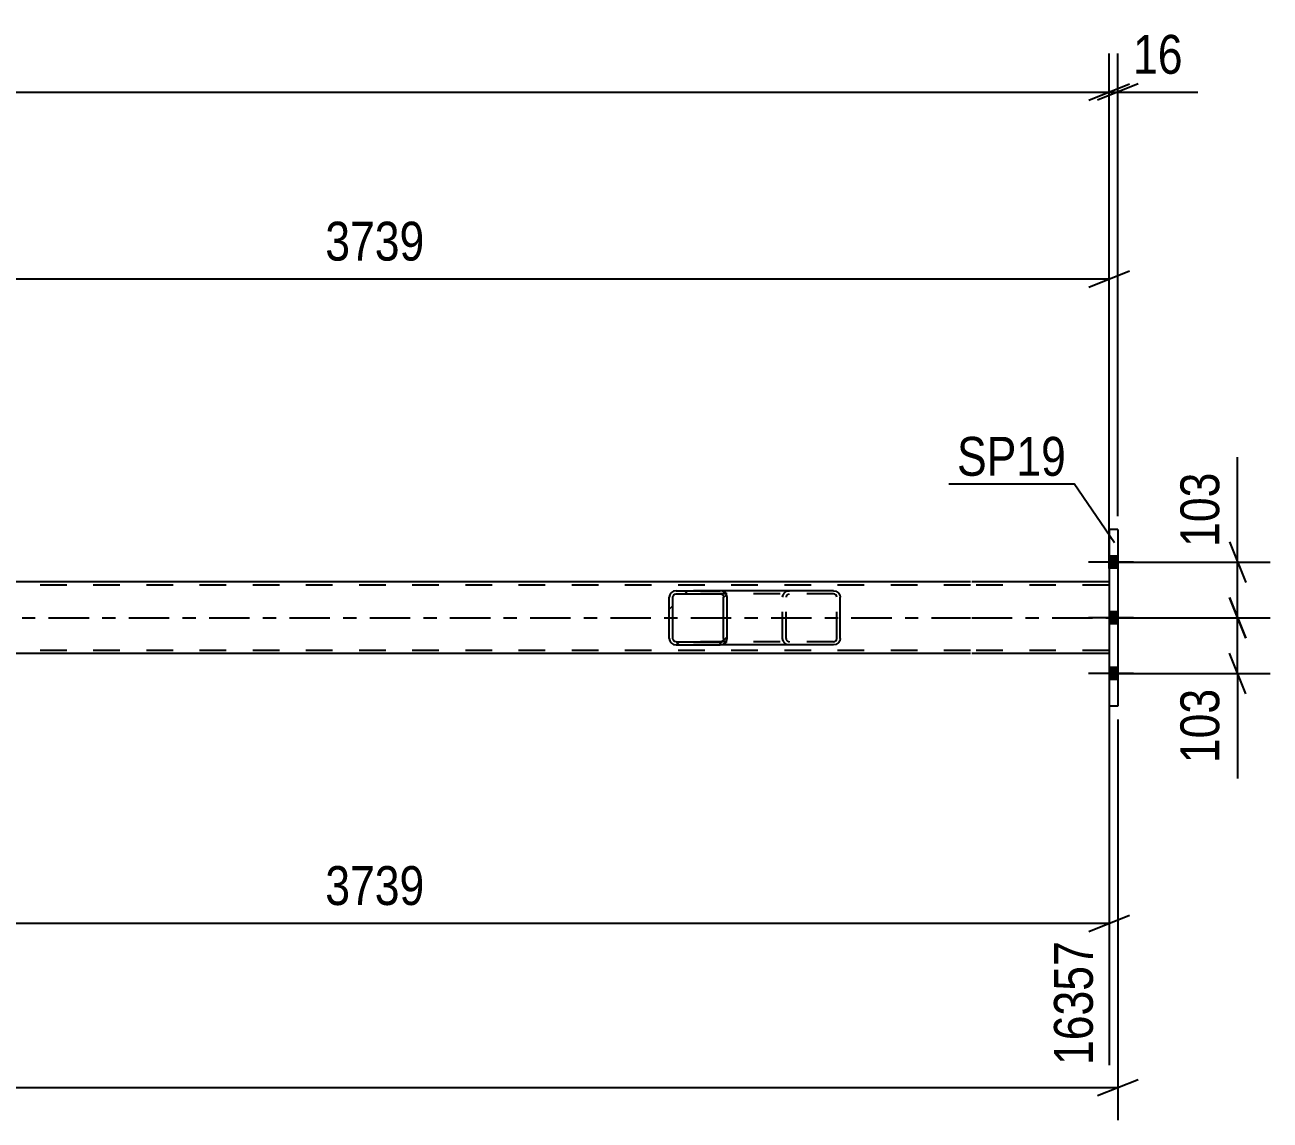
# Model space of a CAD drawing. Header units: millimetres. Extents: x -78 to 763, y -436 to 158.
# Drawn here: x 554.1 to 645.9, y -261.8 to -181.1 of the extents above; entities that cross this region are included whole.
import ezdxf

# ---------------------------------------------------------------- set-up
doc = ezdxf.new("R2010")
doc.units = ezdxf.units.MM
doc.linetypes.add('DXK_LINE_DOT2', pattern=[3.9198, 1.9599, -1.9599])
doc.linetypes.add('DXK_LINE_DOT3', pattern=[5.9187, 2.979, -0.9799, 0.9799, -0.9799])
doc.styles.add('Arial Narrow', font='ARIALN.TTF', dxfattribs={"height": 0.2})

# ---------------------------------------------------------------- blocks, each defined once
blk = doc.blocks.new('Part-814184979-5365 - 5260')
at = {"linetype": 'Continuous'}
h = blk.add_hatch(dxfattribs=at)
h.set_pattern_fill('', scale=0.7, style=0, pattern_type=0)
h.set_pattern_definition([(45, (605.8451, -223.1343), (-1.57154, 1.57154), [])])
h.paths.add_polyline_path([(605.884, -223.318), (605.845, -223.134), (605.734, -222.979), (605.569, -222.875), (605.373, -222.838), (602.138, -222.838), (601.943, -222.875), (601.777, -222.979), (601.666, -223.134), (601.627, -223.318), (601.627, -226.358), (601.666, -226.542), (601.777, -226.697), (601.943, -226.801), (602.138, -226.838), (605.373, -226.838), (605.569, -226.801), (605.734, -226.697), (605.845, -226.542), (605.884, -226.358)])
h.paths.add_polyline_path([(605.609, -226.45), (605.554, -226.528), (605.471, -226.58), (605.373, -226.598), (602.138, -226.598), (602.04, -226.58), (601.958, -226.528), (601.902, -226.45), (601.883, -226.358), (601.883, -223.318), (601.902, -223.226), (601.958, -223.148), (602.04, -223.096), (602.138, -223.078), (605.373, -223.078), (605.471, -223.096), (605.554, -223.148), (605.609, -223.226), (605.629, -223.318), (605.629, -226.358)])
at = {"color": 2, "linetype": 'Continuous'}
for p, q in [((602.138, -222.838), (601.943, -222.875)), ((601.958, -223.148), (602.04, -223.096)), ((602.04, -223.096), (602.138, -223.078)), ((602.138, -222.838), (605.373, -222.838)), ((602.138, -223.078), (605.373, -223.078)), ((613.723, -222.838), (605.373, -222.838)), ((605.569, -222.875), (605.373, -222.838)), ((605.373, -223.078), (605.471, -223.096)), ((605.471, -223.096), (605.554, -223.148)), ((613.723, -222.838), (613.918, -222.875)), ((601.666, -223.134), (601.627, -223.318)), ((601.627, -226.358), (601.627, -223.318)), ((601.883, -223.318), (601.902, -223.226)), ((601.883, -226.358), (601.883, -223.318)), ((601.902, -223.226), (601.958, -223.148)), ((605.554, -223.148), (605.609, -223.226)), ((605.609, -223.226), (605.629, -223.318)), ((605.629, -226.358), (605.629, -223.318)), ((605.884, -223.318), (605.845, -223.134)), ((605.884, -226.358), (605.884, -223.318)), ((614.194, -223.134), (614.233, -223.318)), ((614.233, -226.358), (614.233, -223.318)), ((601.627, -226.358), (601.666, -226.542)), ((601.902, -226.45), (601.883, -226.358)), ((601.958, -226.528), (601.902, -226.45)), ((602.04, -226.58), (601.958, -226.528)), ((602.138, -226.598), (602.04, -226.58)), ((602.138, -226.598), (605.373, -226.598)), ((605.471, -226.58), (605.373, -226.598)), ((605.554, -226.528), (605.471, -226.58)), ((605.609, -226.45), (605.554, -226.528)), ((605.629, -226.358), (605.609, -226.45)), ((605.845, -226.542), (605.884, -226.358)), ((614.233, -226.358), (614.194, -226.542)), ((601.943, -226.801), (602.138, -226.838)), ((602.138, -226.838), (605.373, -226.838)), ((605.373, -226.838), (605.569, -226.801)), ((613.723, -226.838), (605.373, -226.838)), ((613.918, -226.801), (613.723, -226.838))]:
    blk.add_line(p, q, dxfattribs=at)
at = {"color": 7, "linetype": 'DXK_LINE_DOT2'}
for p, q in [((605.373, -222.838), (602.138, -222.838)), ((613.723, -223.078), (602.138, -223.078)), ((610.292, -222.875), (610.487, -222.838)), ((610.329, -223.134), (610.39, -223.096)), ((610.39, -223.096), (610.487, -223.078)), ((613.82, -223.096), (613.723, -223.078)), ((613.903, -223.148), (613.82, -223.096)), ((609.977, -223.318), (610.016, -223.134)), ((609.977, -226.358), (609.977, -223.318)), ((610.251, -223.226), (610.232, -223.318)), ((610.232, -226.358), (610.232, -223.318)), ((610.307, -223.148), (610.251, -223.226)), ((610.307, -223.148), (610.329, -223.134)), ((613.959, -223.226), (613.903, -223.148)), ((613.978, -223.318), (613.959, -223.226)), ((613.978, -226.358), (613.978, -223.318)), ((613.723, -226.598), (602.138, -226.598)), ((610.016, -226.542), (609.977, -226.358)), ((610.232, -226.358), (610.251, -226.45)), ((610.251, -226.45), (610.307, -226.528)), ((610.307, -226.528), (610.329, -226.542)), ((610.329, -226.542), (610.39, -226.58)), ((610.39, -226.58), (610.487, -226.598)), ((613.723, -226.598), (613.82, -226.58)), ((613.82, -226.58), (613.903, -226.528)), ((613.903, -226.528), (613.959, -226.45)), ((613.959, -226.45), (613.978, -226.358)), ((605.373, -226.838), (602.138, -226.838)), ((610.487, -226.838), (610.292, -226.801))]:
    blk.add_line(p, q, dxfattribs=at)
at = {"color": 2, "linetype": 'Continuous'}
for centre, start, end in [((602.119, -223.339), 110.75831, 155.68003), ((605.393, -223.339), 24.31997, 69.24169), ((613.742, -223.339), 24.31996, 69.24169), ((602.119, -226.337), 204.31997, 249.24169), ((605.393, -226.337), 290.75831, 335.68003), ((613.742, -226.337), 290.75831, 335.68004)]:
    blk.add_arc(centre, 0.496, start, end, dxfattribs=at)
at = {"color": 7, "linetype": 'DXK_LINE_DOT2'}
for centre, start, end in [((610.468, -223.339), 110.75831, 155.68004), ((610.468, -226.337), 204.31996, 249.24169)]:
    blk.add_arc(centre, 0.496, start, end, dxfattribs=at)
blk = doc.blocks.new('Part-814184979-5425 - 5260')
at = {"color": 2, "linetype": 'Continuous'}
for p, q in [((634.693, -218.338), (634.053, -218.338)), ((634.053, -218.338), (634.053, -231.338)), ((634.693, -218.338), (634.693, -231.338)), ((634.693, -231.338), (634.053, -231.338))]:
    blk.add_line(p, q, dxfattribs=at)
blk = doc.blocks.new('Part-814184979-5479 - 5260')
at = {"color": 7, "linetype": 'DXK_LINE_DOT2'}
for p, q in [((623.833, -222.438), (46.851, -222.438)), ((634.053, -222.438), (623.933, -222.438)), ((634.053, -222.198), (634.053, -227.478)), ((623.833, -227.238), (46.851, -227.238)), ((634.053, -227.238), (623.933, -227.238))]:
    blk.add_line(p, q, dxfattribs=at)
at = {"color": 2, "linetype": 'Continuous'}
for p, q in [((623.833, -222.198), (530.982, -222.198)), ((634.053, -222.198), (623.933, -222.198)), ((623.833, -227.478), (530.982, -227.478)), ((634.053, -227.478), (623.933, -227.478))]:
    blk.add_line(p, q, dxfattribs=at)
at = {"color": 7, "linetype": 'DXK_LINE_DOT3'}
for p, q in [((46.851, -224.838), (623.833, -224.838)), ((623.933, -224.838), (634.053, -224.838))]:
    blk.add_line(p, q, dxfattribs=at)
blk = doc.blocks.new('Bolt-814184979-5527 - 5260')
at = {"linetype": 'Continuous'}
for points in [[(634.693, -221.178), (634.693, -220.298), (634.053, -220.298), (634.053, -221.178)], [(634.693, -221.178), (634.693, -220.298), (634.053, -220.298), (634.053, -221.178)], [(634.693, -221.178), (634.693, -220.298), (634.053, -220.298), (634.053, -221.178)], [(634.693, -225.278), (634.693, -224.398), (634.053, -224.398), (634.053, -225.278)], [(634.693, -225.278), (634.693, -224.398), (634.053, -224.398), (634.053, -225.278)], [(634.693, -229.378), (634.693, -228.498), (634.053, -228.498), (634.053, -229.378)], [(634.693, -229.378), (634.693, -228.498), (634.053, -228.498), (634.053, -229.378)], [(634.693, -229.378), (634.693, -228.498), (634.053, -228.498), (634.053, -229.378)]]:
    blk.add_hatch(color=1, dxfattribs=at).paths.add_polyline_path(points)
at = {"color": 1, "linetype": 'Continuous'}
for p, q in [((634.693, -220.298), (634.053, -220.298)), ((634.693, -220.298), (634.053, -220.298)), ((634.693, -220.298), (634.053, -220.298)), ((635.853, -220.738), (632.533, -220.738)), ((635.853, -220.738), (632.533, -220.738)), ((635.853, -220.738), (632.533, -220.738)), ((634.693, -221.178), (634.053, -221.178)), ((634.693, -221.178), (634.053, -221.178)), ((634.693, -221.178), (634.053, -221.178)), ((635.853, -224.838), (632.533, -224.838)), ((635.853, -224.838), (632.533, -224.838)), ((634.693, -224.398), (634.053, -224.398)), ((634.693, -224.398), (634.053, -224.398)), ((634.693, -225.278), (634.053, -225.278)), ((634.693, -225.278), (634.053, -225.278)), ((634.693, -228.498), (634.053, -228.498)), ((634.693, -228.498), (634.053, -228.498)), ((634.693, -228.498), (634.053, -228.498)), ((635.853, -228.938), (632.533, -228.938)), ((635.853, -228.938), (632.533, -228.938)), ((635.853, -228.938), (632.533, -228.938)), ((634.693, -229.378), (634.053, -229.378)), ((634.693, -229.378), (634.053, -229.378)), ((634.693, -229.378), (634.053, -229.378))]:
    blk.add_line(p, q, dxfattribs=at)
blk = doc.blocks.new('StraightDimension-814184979-9143 - 5260')
at = {"color": 7, "linetype": 'Continuous'}
for p, q in [((643.523, -220.738), (643.523, -213.004)), ((643.523, -220.738), (643.523, -213.004)), ((642.923, -219.238), (644.123, -222.238)), ((634.293, -220.738), (645.923, -220.738)), ((643.523, -224.838), (643.523, -220.738)), ((644.123, -226.338), (642.923, -223.338)), ((634.293, -224.838), (645.923, -224.838))]:
    blk.add_line(p, q, dxfattribs=at)
at = {"color": 0}
blk.add_wipeout([(642.773, -213.529), (638.573, -213.529), (638.573, -220.213), (642.773, -220.213)], dxfattribs=at)
at = {"color": 3, "style": 'Arial Narrow'}
blk.add_text('103', height=2.8633, rotation=90.00021, dxfattribs=at).set_placement((642.173, -219.613))
blk = doc.blocks.new('StraightDimension-814184979-9141 - 5260')
at = {"color": 7, "linetype": 'Continuous'}
for p, q in [((642.923, -223.338), (644.123, -226.338)), ((634.293, -224.838), (645.923, -224.838)), ((643.523, -228.938), (643.523, -224.838)), ((644.123, -230.438), (642.923, -227.438)), ((634.293, -228.938), (645.923, -228.938)), ((643.523, -228.938), (643.523, -236.672)), ((643.523, -228.938), (643.523, -236.672))]:
    blk.add_line(p, q, dxfattribs=at)
at = {"color": 0}
blk.add_wipeout([(642.773, -229.463), (638.573, -229.463), (638.573, -236.147), (642.773, -236.147)], dxfattribs=at)
at = {"color": 3, "style": 'Arial Narrow'}
blk.add_text('103', height=2.8633, rotation=90.00021, dxfattribs=at).set_placement((642.173, -235.547))
blk = doc.blocks.new('StraightDimension-814184979-5656 - 5260')
at = {"color": 7, "linetype": 'Continuous'}
for p, q in [((634.693, -232.338), (634.693, -261.849)), ((633.193, -260.049), (636.193, -258.849)), ((35.991, -259.449), (634.693, -259.449))]:
    blk.add_line(p, q, dxfattribs=at)
blk = doc.blocks.new('StraightDimension-814184979-5737 - 5260')
at = {"color": 7, "linetype": 'Continuous'}
for p, q in [((525.782, -212.798), (525.782, -197.016)), ((634.053, -221.198), (634.053, -197.016)), ((527.282, -199.266), (524.282, -200.466)), ((525.782, -199.866), (634.053, -199.866)), ((632.553, -200.466), (635.553, -199.266))]:
    blk.add_line(p, q, dxfattribs=at)
at = {"color": 0}
blk.add_wipeout([(584.174, -199.116), (584.174, -194.916), (575.661, -194.916), (575.661, -199.116)], dxfattribs=at)
at = {"color": 3, "style": 'Arial Narrow'}
blk.add_text('3739', height=2.8633, dxfattribs=at).set_placement((576.261, -198.516))
blk = doc.blocks.new('StraightDimension-814184979-9178 - 5260')
at = {"color": 7, "linetype": 'Continuous'}
for p, q in [((634.053, -217.338), (634.053, -183.25)), ((634.693, -217.338), (634.693, -183.25)), ((632.553, -186.7), (635.553, -185.5)), ((636.193, -185.5), (633.193, -186.7)), ((634.053, -186.1), (634.693, -186.1)), ((634.693, -186.1), (640.6, -186.1)), ((634.693, -186.1), (640.6, -186.1))]:
    blk.add_line(p, q, dxfattribs=at)
at = {"color": 0}
blk.add_wipeout([(640.075, -185.35), (640.075, -181.15), (635.218, -181.15), (635.218, -185.35)], dxfattribs=at)
at = {"color": 3, "style": 'Arial Narrow'}
blk.add_text('16', height=2.8633, dxfattribs=at).set_placement((635.818, -184.75))
blk = doc.blocks.new('StraightDimension-814184979-9179 - 5260')
at = {"color": 7, "linetype": 'Continuous'}
for p, q in [((634.053, -217.338), (634.053, -183.25)), ((36.631, -186.1), (634.053, -186.1)), ((632.553, -186.7), (635.553, -185.5))]:
    blk.add_line(p, q, dxfattribs=at)
blk = doc.blocks.new('StraightDimension-814184979-12868 - 5260')
at = {"color": 7, "linetype": 'Continuous'}
for p, q in [((634.053, -228.478), (634.053, -257.79)), ((525.782, -236.878), (525.782, -257.79)), ((527.282, -246.749), (524.282, -247.949)), ((632.553, -247.949), (635.553, -246.749)), ((525.782, -247.349), (634.053, -247.349))]:
    blk.add_line(p, q, dxfattribs=at)
at = {"color": 0}
blk.add_wipeout([(584.174, -246.599), (584.174, -242.399), (575.661, -242.399), (575.661, -246.599)], dxfattribs=at)
at = {"color": 3, "style": 'Arial Narrow'}
blk.add_text('3739', height=2.8633, dxfattribs=at).set_placement((576.261, -245.999))
at = {"color": 0, "linetype": 'Continuous'}
blk.add_wipeout([(633.453, -248.049), (629.253, -248.049), (629.253, -258.39), (633.453, -258.39)], dxfattribs=at)
at = {"color": 3, "linetype": 'Continuous', "style": 'Arial Narrow'}
blk.add_text('16357', height=2.8633, rotation=90.00021, dxfattribs=at).set_placement((632.853, -257.79))
blk = doc.blocks.new('Mark-814184979-5421 - 5260')
at = {"color": 30, "linetype": 'Continuous'}
for p in [(622.239, -214.971), (634.462, -219.303)]:
    blk.add_line(p, (631.478, -214.971), dxfattribs=at)
at = {"color": 0}
blk.add_wipeout([(630.878, -214.371), (630.878, -211.371), (622.839, -211.371), (622.839, -214.371)], dxfattribs=at)
blk.add_wipeout([(630.878, -214.371), (630.878, -211.371), (622.839, -211.371), (622.839, -214.371)], dxfattribs=at)
at = {"color": 3, "style": 'Arial Narrow'}
blk.add_text('SP19', height=2.8633, dxfattribs=at).set_placement((622.839, -214.371))

msp = doc.modelspace()

# ---------------------------------------------------------------- block references
for name in ['Part-814184979-5425 - 5260', 'Bolt-814184979-5527 - 5260', 'Part-814184979-5479 - 5260', 'Part-814184979-5365 - 5260']:
    msp.add_blockref(name, (0, 0))

# ---------------------------------------------------------------- next in the draw order: block references
msp.add_blockref('StraightDimension-814184979-9143 - 5260', (0, 0))

# ---------------------------------------------------------------- next in the draw order: block references
for name in ['StraightDimension-814184979-5737 - 5260', 'StraightDimension-814184979-9141 - 5260']:
    msp.add_blockref(name, (0, 0))

# ---------------------------------------------------------------- next in the draw order: block references
for name in ['StraightDimension-814184979-9178 - 5260', 'StraightDimension-814184979-5656 - 5260']:
    msp.add_blockref(name, (0, 0))

# ---------------------------------------------------------------- next in the draw order: block references
for name in ['StraightDimension-814184979-9179 - 5260', 'StraightDimension-814184979-12868 - 5260']:
    msp.add_blockref(name, (0, 0))

# ---------------------------------------------------------------- next in the draw order: block references
msp.add_blockref('Mark-814184979-5421 - 5260', (0, 0))

doc.saveas('drawing.dxf')
